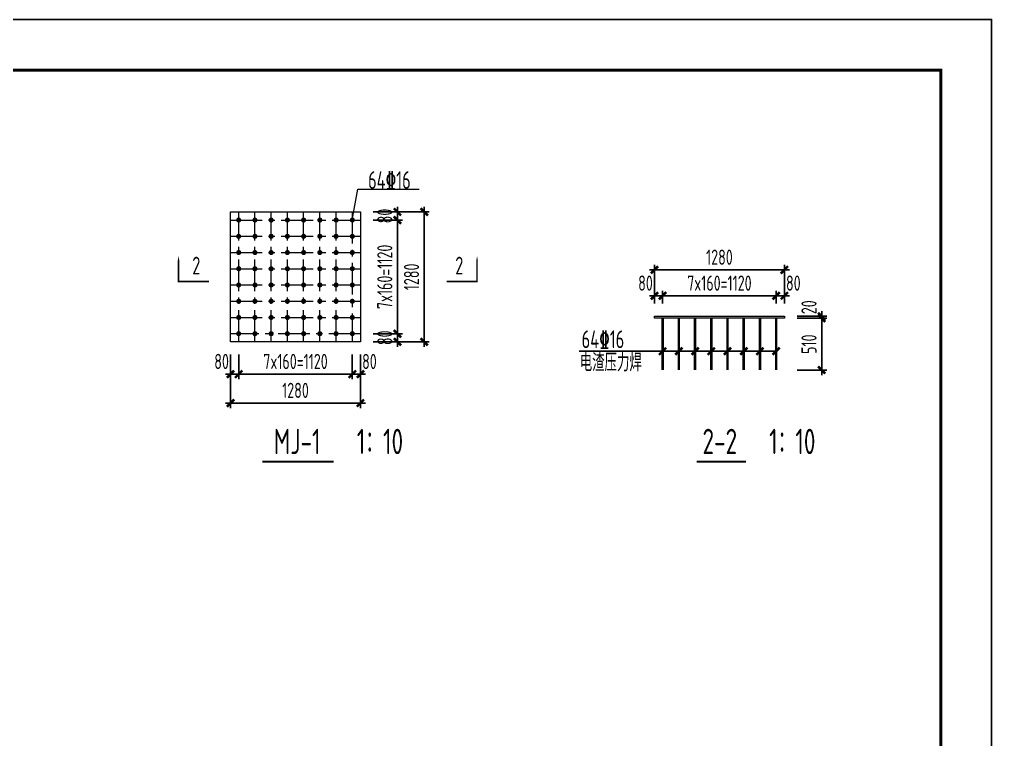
# Model space of a CAD drawing. Extents: x -2876908 to 633791, y -1383861 to 872234.
# Drawn here: x -202386 to -106553, y -150338 to -79366 of the extents above; entities that cross this region are included whole.
import ezdxf
from ezdxf.enums import TextEntityAlignment as Align

# ---------------------------------------------------------------- set-up
doc = ezdxf.new("R2010")
doc.units = 0
doc.header["$LTSCALE"] = 5
doc.header["$MEASUREMENT"] = 0
doc.linetypes.add('CENTER', pattern=[2, 1.25, -0.25, 0.25, -0.25])
doc.layers.get('0').update_dxf_attribs({"linetype": 'CONTINUOUS', "lineweight": 25})
doc.layers.get('DEFPOINTS').update_dxf_attribs({"color": 35, "linetype": 'CONTINUOUS', "lineweight": 13})
for name, color, linetype, lineweight in [('1粗实线', 1, 'CONTINUOUS', 30), ('3中心线', 6, 'CENTER', 18), ('5标注', 3, 'CONTINUOUS', 15), ('6文本', 7, 'CONTINUOUS', 15), ('8轮廓线', 4, 'CONTINUOUS', 15), ('DIM', 3, 'CONTINUOUS', 0), ('HFZT', 5, 'CONTINUOUS', 15), ('REIND', 1, 'CONTINUOUS', 0)]:
    doc.layers.add(name, color=color, linetype=linetype, lineweight=lineweight)
doc.layers.add('M_Dim', color=3, linetype='CONTINUOUS')
doc.layers.add('支架', color=7, linetype='CONTINUOUS')
doc.styles.add('TSSD_Dimension', font='tssdeng.shx', dxfattribs={"width": 0.7, "bigfont": 'hztxt.shx'})
doc.styles.add('TSSD_NORM', font='tssdeng.shx', dxfattribs={"width": 0.7, "bigfont": 'hztxt.shx'})
doc.dimstyles.new('TSSD_100_100', dxfattribs={"dimtxt": 300, "dimasz": 100, "dimexe": 100, "dimexo": 250, "dimgap": 100, "dimtad": 1, "dimdec": 0, "dimzin": 0, "dimdsep": 46, "dimtxsty": 'TSSD_Dimension', "dimblk": 'ARCHTICK', "dimblk1": 'ARCHTICK', "dimblk2": 'ARCHTICK', "dimcen": 0, "dimdle": 100, "dimclrt": 7, "dimadec": 0, "dimazin": 0, "dimtfac": 1, "dimtdec": 0, "dimtix": 1, "dimtmove": 2, "dimatfit": 3, "dimfxl": 1, "dimtolj": 1, "dimtzin": 0, "dimarcsym": 0})

# ---------------------------------------------------------------- blocks, each defined once
blk = doc.blocks.new('施工设计图框')
at = {"color": 7, "linetype": 'Continuous'}
blk.add_lwpolyline([(-395.5, -13.5), (-395.5, 283.5), (24.5, 283.5), (24.5, -13.5), (-395.5, -13.5)], dxfattribs=at)
at = {"layer": '1粗实线', "color": 7, "linetype": 'Continuous', "const_width": 0.6}
blk.add_lwpolyline([(-370.5, -3.5), (-370.5, 273.5), (14.5, 273.5), (14.5, -3.5), (-370.5, -3.5)], dxfattribs=at)
at = {"layer": 'HFZT', "color": 2, "style": 'TSSD_NORM', "width": 0.7}
for tag, height, p in [('比例尺', 2.5, (7.25, 17.5)), ('图号', 2.5, (-20.49, 3.5)), ('日期', 2.5, (7.25, 3.5)), ('图名', 4, (-76.24, 0.75))]:
    blk.add_attdef(tag, text='', height=height, dxfattribs=at).set_placement(p, align=Align.MIDDLE)
blk = doc.blocks.new('_ArchTick')
at = {"color": 0, "linetype": 'ByBlock', "const_width": 0.5}
blk.add_lwpolyline([(-0.71, -0.71), (0.71, 0.71)], dxfattribs=at)
blk = doc.blocks.new('*D308')
at = {"layer": 'DEFPOINTS', "color": 0, "transparency": 16777216}
for p in [(-181571, -111138), (-180771, -111138), (-180771, -114326)]:
    blk.add_point(p, dxfattribs=at)
at = {"layer": 'DIM', "color": 0, "lineweight": -2, "transparency": 16777216}
for p, q in [((-181571, -112388), (-181571, -114826)), ((-180771, -112388), (-180771, -114826)), ((-181571, -114326), (-182071, -114326)), ((-181571, -114326), (-180771, -114326)), ((-180771, -114326), (-180271, -114326))]:
    blk.add_line(p, q, dxfattribs=at)
at = {"layer": 'DIM', "color": 0, "lineweight": -2, "transparency": 16777216, "xscale": 500, "yscale": 500, "zscale": 500}
blk.add_blockref('_ArchTick', (-181571, -114326), dxfattribs=at)
at = {"layer": 'DIM', "color": 0, "lineweight": -2, "transparency": 16777216, "xscale": 500, "yscale": 500, "zscale": 500, "rotation": 180}
blk.add_blockref('_ArchTick', (-180771, -114326), dxfattribs=at)
at = {"layer": 'DIM', "color": 7, "transparency": 16777216, "insert": (-182457, -113076), "char_height": 1500, "attachment_point": 5, "style": 'TSSD_Dimension'}
blk.add_mtext('\\A1;80', dxfattribs=at)
blk = doc.blocks.new('*D309')
at = {"layer": 'DEFPOINTS', "color": 0, "transparency": 16777216}
for p in [(-180771, -111138), (-169571, -111138), (-169571, -114326)]:
    blk.add_point(p, dxfattribs=at)
at = {"layer": 'DIM', "color": 0, "lineweight": -2, "transparency": 16777216}
for p, q in [((-180771, -112388), (-180771, -114826)), ((-169571, -112388), (-169571, -114826)), ((-181271, -114326), (-169071, -114326))]:
    blk.add_line(p, q, dxfattribs=at)
at = {"layer": 'DIM', "color": 0, "lineweight": -2, "transparency": 16777216, "xscale": 500, "yscale": 500, "zscale": 500, "rotation": 180}
blk.add_blockref('_ArchTick', (-180771, -114326), dxfattribs=at)
at = {"layer": 'DIM', "color": 0, "lineweight": -2, "transparency": 16777216, "xscale": 500, "yscale": 500, "zscale": 500}
blk.add_blockref('_ArchTick', (-169571, -114326), dxfattribs=at)
at = {"layer": 'DIM', "color": 7, "transparency": 16777216, "insert": (-175171, -113076), "char_height": 1500, "attachment_point": 5, "style": 'TSSD_Dimension'}
blk.add_mtext('\\A1;7x160=1120', dxfattribs=at)
blk = doc.blocks.new('*D310')
at = {"layer": 'DEFPOINTS', "color": 0, "transparency": 16777216}
for p in [(-169571, -111138), (-168771, -111138), (-168771, -114326)]:
    blk.add_point(p, dxfattribs=at)
at = {"layer": 'DIM', "color": 0, "lineweight": -2, "transparency": 16777216}
for p, q in [((-169571, -112388), (-169571, -114826)), ((-168771, -112388), (-168771, -114826)), ((-169571, -114326), (-170071, -114326)), ((-169571, -114326), (-168771, -114326)), ((-168771, -114326), (-168271, -114326))]:
    blk.add_line(p, q, dxfattribs=at)
at = {"layer": 'DIM', "color": 0, "lineweight": -2, "transparency": 16777216, "xscale": 500, "yscale": 500, "zscale": 500}
blk.add_blockref('_ArchTick', (-169571, -114326), dxfattribs=at)
at = {"layer": 'DIM', "color": 0, "lineweight": -2, "transparency": 16777216, "xscale": 500, "yscale": 500, "zscale": 500, "rotation": 180}
blk.add_blockref('_ArchTick', (-168771, -114326), dxfattribs=at)
at = {"layer": 'DIM', "color": 7, "transparency": 16777216, "insert": (-167884, -113076), "char_height": 1500, "attachment_point": 5, "style": 'TSSD_Dimension'}
blk.add_mtext('\\A1;80', dxfattribs=at)
blk = doc.blocks.new('*D311')
at = {"layer": 'DEFPOINTS', "color": 0, "transparency": 16777216}
for p in [(-168771, -110338), (-168771, -111138), (-165121, -110338)]:
    blk.add_point(p, dxfattribs=at)
at = {"layer": 'DIM', "color": 0, "lineweight": -2, "transparency": 16777216}
for p, q in [((-165121, -110338), (-165121, -109838)), ((-167521, -110338), (-164621, -110338)), ((-167521, -111138), (-164621, -111138)), ((-165121, -111138), (-165121, -110338)), ((-165121, -111138), (-165121, -111638))]:
    blk.add_line(p, q, dxfattribs=at)
at = {"layer": 'DIM', "color": 0, "lineweight": -2, "transparency": 16777216, "xscale": 500, "yscale": 500, "zscale": 500}
for p, rotation in [((-165121, -110338), 270), ((-165121, -111138), 90)]:
    blk.add_blockref('_ArchTick', p, dxfattribs=dict(at, rotation=rotation))
at = {"layer": 'DIM', "color": 7, "transparency": 16777216, "insert": (-166371, -110738), "char_height": 1500, "attachment_point": 5, "rotation": 90, "style": 'TSSD_Dimension'}
blk.add_mtext('\\A1;80', dxfattribs=at)
blk = doc.blocks.new('*D312')
at = {"layer": 'DEFPOINTS', "color": 0, "transparency": 16777216}
for p in [(-181571, -111138), (-168771, -111138), (-168771, -117174)]:
    blk.add_point(p, dxfattribs=at)
at = {"layer": 'DIM', "color": 0, "lineweight": -2, "transparency": 16777216}
for p, q in [((-181571, -112388), (-181571, -117674)), ((-168771, -112388), (-168771, -117674)), ((-182071, -117174), (-168271, -117174))]:
    blk.add_line(p, q, dxfattribs=at)
at = {"layer": 'DIM', "color": 0, "lineweight": -2, "transparency": 16777216, "xscale": 500, "yscale": 500, "zscale": 500, "rotation": 180}
blk.add_blockref('_ArchTick', (-181571, -117174), dxfattribs=at)
at = {"layer": 'DIM', "color": 0, "lineweight": -2, "transparency": 16777216, "xscale": 500, "yscale": 500, "zscale": 500}
blk.add_blockref('_ArchTick', (-168771, -117174), dxfattribs=at)
at = {"layer": 'DIM', "color": 7, "transparency": 16777216, "insert": (-175171, -115924), "char_height": 1500, "attachment_point": 5, "style": 'TSSD_Dimension'}
blk.add_mtext('\\A1;1280', dxfattribs=at)
blk = doc.blocks.new('*D313')
at = {"layer": 'DEFPOINTS', "color": 0, "transparency": 16777216}
for p in [(-168771, -98338), (-165121, -98338), (-168771, -99138)]:
    blk.add_point(p, dxfattribs=at)
at = {"layer": 'DIM', "color": 0, "lineweight": -2, "transparency": 16777216}
for p, q in [((-167521, -98338), (-164621, -98338)), ((-165121, -98338), (-165121, -97838)), ((-165121, -99138), (-165121, -98338)), ((-167521, -99138), (-164621, -99138)), ((-165121, -99138), (-165121, -99638))]:
    blk.add_line(p, q, dxfattribs=at)
at = {"layer": 'DIM', "color": 0, "lineweight": -2, "transparency": 16777216, "xscale": 500, "yscale": 500, "zscale": 500}
for p, rotation in [((-165121, -98338), 270), ((-165121, -99138), 90)]:
    blk.add_blockref('_ArchTick', p, dxfattribs=dict(at, rotation=rotation))
at = {"layer": 'DIM', "color": 7, "transparency": 16777216, "insert": (-166371, -98738), "char_height": 1500, "attachment_point": 5, "rotation": 90, "style": 'TSSD_Dimension'}
blk.add_mtext('\\A1;80', dxfattribs=at)
blk = doc.blocks.new('*D314')
at = {"layer": 'DEFPOINTS', "color": 0, "transparency": 16777216}
for p in [(-168771, -99138), (-165121, -99138), (-168771, -110338)]:
    blk.add_point(p, dxfattribs=at)
at = {"layer": 'DIM', "color": 0, "lineweight": -2, "transparency": 16777216}
for p, q in [((-165121, -110838), (-165121, -98638)), ((-167521, -99138), (-164621, -99138)), ((-167521, -110338), (-164621, -110338))]:
    blk.add_line(p, q, dxfattribs=at)
at = {"layer": 'DIM', "color": 0, "lineweight": -2, "transparency": 16777216, "xscale": 500, "yscale": 500, "zscale": 500}
for p, rotation in [((-165121, -99138), 90), ((-165121, -110338), 270)]:
    blk.add_blockref('_ArchTick', p, dxfattribs=dict(at, rotation=rotation))
at = {"layer": 'DIM', "color": 7, "transparency": 16777216, "insert": (-166371, -104738), "char_height": 1500, "attachment_point": 5, "rotation": 90, "style": 'TSSD_Dimension'}
blk.add_mtext('\\A1;7x160=1120', dxfattribs=at)
blk = doc.blocks.new('*D315')
at = {"layer": 'DEFPOINTS', "color": 0, "transparency": 16777216}
for p in [(-168771, -98338), (-162485, -98338), (-168771, -111138)]:
    blk.add_point(p, dxfattribs=at)
at = {"layer": 'DIM', "color": 0, "lineweight": -2, "transparency": 16777216}
for p, q in [((-167521, -98338), (-161985, -98338)), ((-162485, -111638), (-162485, -97838)), ((-167521, -111138), (-161985, -111138))]:
    blk.add_line(p, q, dxfattribs=at)
at = {"layer": 'DIM', "color": 0, "lineweight": -2, "transparency": 16777216, "xscale": 500, "yscale": 500, "zscale": 500}
for p, rotation in [((-162485, -98338), 90), ((-162485, -111138), 270)]:
    blk.add_blockref('_ArchTick', p, dxfattribs=dict(at, rotation=rotation))
at = {"layer": 'DIM', "color": 7, "transparency": 16777216, "insert": (-163735, -104738), "char_height": 1500, "attachment_point": 5, "rotation": 90, "style": 'TSSD_Dimension'}
blk.add_mtext('\\A1;1280', dxfattribs=at)
blk = doc.blocks.new('*D322')
at = {"layer": 'DEFPOINTS', "color": 0, "transparency": 16777216}
for p in [(-138981, -106602), (-139781, -108619), (-138981, -108619)]:
    blk.add_point(p, dxfattribs=at)
at = {"layer": 'DIM', "color": 0, "lineweight": -2, "transparency": 16777216}
for p, q in [((-139781, -107369), (-139781, -106102)), ((-138981, -107369), (-138981, -106102)), ((-139781, -106602), (-140281, -106602)), ((-139781, -106602), (-138981, -106602)), ((-138981, -106602), (-138481, -106602))]:
    blk.add_line(p, q, dxfattribs=at)
at = {"layer": 'DIM', "color": 0, "lineweight": -2, "transparency": 16777216, "xscale": 500, "yscale": 500, "zscale": 500}
blk.add_blockref('_ArchTick', (-139781, -106602), dxfattribs=at)
at = {"layer": 'DIM', "color": 0, "lineweight": -2, "transparency": 16777216, "xscale": 500, "yscale": 500, "zscale": 500, "rotation": 180}
blk.add_blockref('_ArchTick', (-138981, -106602), dxfattribs=at)
at = {"layer": 'DIM', "color": 7, "transparency": 16777216, "insert": (-140667, -105352), "char_height": 1500, "attachment_point": 5, "style": 'TSSD_Dimension'}
blk.add_mtext('\\A1;80', dxfattribs=at)
blk = doc.blocks.new('*D323')
at = {"layer": 'DEFPOINTS', "color": 0, "transparency": 16777216}
for p in [(-127781, -106602), (-138981, -108619), (-127781, -108619)]:
    blk.add_point(p, dxfattribs=at)
at = {"layer": 'DIM', "color": 0, "lineweight": -2, "transparency": 16777216}
for p, q in [((-138981, -107369), (-138981, -106102)), ((-127781, -107369), (-127781, -106102)), ((-139481, -106602), (-127281, -106602))]:
    blk.add_line(p, q, dxfattribs=at)
at = {"layer": 'DIM', "color": 0, "lineweight": -2, "transparency": 16777216, "xscale": 500, "yscale": 500, "zscale": 500, "rotation": 180}
blk.add_blockref('_ArchTick', (-138981, -106602), dxfattribs=at)
at = {"layer": 'DIM', "color": 0, "lineweight": -2, "transparency": 16777216, "xscale": 500, "yscale": 500, "zscale": 500}
blk.add_blockref('_ArchTick', (-127781, -106602), dxfattribs=at)
at = {"layer": 'DIM', "color": 7, "transparency": 16777216, "insert": (-133381, -105352), "char_height": 1500, "attachment_point": 5, "style": 'TSSD_Dimension'}
blk.add_mtext('\\A1;7x160=1120', dxfattribs=at)
blk = doc.blocks.new('*D324')
at = {"layer": 'DEFPOINTS', "color": 0, "transparency": 16777216}
for p in [(-126981, -106602), (-127781, -108619), (-126981, -108619)]:
    blk.add_point(p, dxfattribs=at)
at = {"layer": 'DIM', "color": 0, "lineweight": -2, "transparency": 16777216}
for p, q in [((-127781, -107369), (-127781, -106102)), ((-126981, -107369), (-126981, -106102)), ((-127781, -106602), (-128281, -106602)), ((-127781, -106602), (-126981, -106602)), ((-126981, -106602), (-126481, -106602))]:
    blk.add_line(p, q, dxfattribs=at)
at = {"layer": 'DIM', "color": 0, "lineweight": -2, "transparency": 16777216, "xscale": 500, "yscale": 500, "zscale": 500}
blk.add_blockref('_ArchTick', (-127781, -106602), dxfattribs=at)
at = {"layer": 'DIM', "color": 0, "lineweight": -2, "transparency": 16777216, "xscale": 500, "yscale": 500, "zscale": 500, "rotation": 180}
blk.add_blockref('_ArchTick', (-126981, -106602), dxfattribs=at)
at = {"layer": 'DIM', "color": 7, "transparency": 16777216, "insert": (-126094, -105352), "char_height": 1500, "attachment_point": 5, "style": 'TSSD_Dimension'}
blk.add_mtext('\\A1;80', dxfattribs=at)
blk = doc.blocks.new('*D325')
at = {"layer": 'DEFPOINTS', "color": 0, "transparency": 16777216}
for p in [(-126981, -104047), (-139781, -107369), (-126981, -107369)]:
    blk.add_point(p, dxfattribs=at)
at = {"layer": 'DIM', "color": 0, "lineweight": -2, "transparency": 16777216}
for p, q in [((-140281, -104047), (-126481, -104047)), ((-139781, -106119), (-139781, -103547)), ((-126981, -106119), (-126981, -103547))]:
    blk.add_line(p, q, dxfattribs=at)
at = {"layer": 'DIM', "color": 0, "lineweight": -2, "transparency": 16777216, "xscale": 500, "yscale": 500, "zscale": 500, "rotation": 180}
blk.add_blockref('_ArchTick', (-139781, -104047), dxfattribs=at)
at = {"layer": 'DIM', "color": 0, "lineweight": -2, "transparency": 16777216, "xscale": 500, "yscale": 500, "zscale": 500}
blk.add_blockref('_ArchTick', (-126981, -104047), dxfattribs=at)
at = {"layer": 'DIM', "color": 7, "transparency": 16777216, "insert": (-133381, -102797), "char_height": 1500, "attachment_point": 5, "style": 'TSSD_Dimension'}
blk.add_mtext('\\A1;1280', dxfattribs=at)
blk = doc.blocks.new('*D326')
at = {"layer": 'DEFPOINTS', "color": 0, "transparency": 16777216}
for p in [(-126981, -108619), (-126981, -108819), (-123300, -108619)]:
    blk.add_point(p, dxfattribs=at)
at = {"layer": 'DIM', "color": 0, "lineweight": -2, "transparency": 16777216}
for p, q in [((-123300, -108619), (-123300, -108119)), ((-125731, -108619), (-122800, -108619)), ((-125731, -108819), (-122800, -108819)), ((-123300, -108819), (-123300, -108619)), ((-123300, -108819), (-123300, -109319))]:
    blk.add_line(p, q, dxfattribs=at)
at = {"layer": 'DIM', "color": 0, "lineweight": -2, "transparency": 16777216, "xscale": 500, "yscale": 500, "zscale": 500}
for p, rotation in [((-123300, -108619), 270), ((-123300, -108819), 90)]:
    blk.add_blockref('_ArchTick', p, dxfattribs=dict(at, rotation=rotation))
at = {"layer": 'DIM', "color": 7, "transparency": 16777216, "insert": (-124550, -107732), "char_height": 1500, "attachment_point": 5, "rotation": 90, "style": 'TSSD_Dimension'}
blk.add_mtext('\\A1;20', dxfattribs=at)
blk = doc.blocks.new('*D327')
at = {"layer": 'DEFPOINTS', "color": 0, "transparency": 16777216}
for p in [(-126981, -108819), (-126981, -113919), (-123300, -113919)]:
    blk.add_point(p, dxfattribs=at)
at = {"layer": 'DIM', "color": 0, "lineweight": -2, "transparency": 16777216}
for p, q in [((-125731, -108819), (-122800, -108819)), ((-123300, -108319), (-123300, -114419)), ((-125731, -113919), (-122800, -113919))]:
    blk.add_line(p, q, dxfattribs=at)
at = {"layer": 'DIM', "color": 0, "lineweight": -2, "transparency": 16777216, "xscale": 500, "yscale": 500, "zscale": 500}
for p, rotation in [((-123300, -108819), 90), ((-123300, -113919), 270)]:
    blk.add_blockref('_ArchTick', p, dxfattribs=dict(at, rotation=rotation))
at = {"layer": 'DIM', "color": 7, "transparency": 16777216, "insert": (-124550, -111369), "char_height": 1500, "attachment_point": 5, "rotation": 90, "style": 'TSSD_Dimension'}
blk.add_mtext('\\A1;510', dxfattribs=at)

msp = doc.modelspace()

# ---------------------------------------------------------------- linework, layer by layer
msp.add_line((-127780.784, -112062.572), (-147196.877, -112062.572))
at = {"layer": '3中心线', "ltscale": 500}
for p, q in [((-180770.549, -111137.988), (-180770.549, -98337.988)), ((-179170.549, -111137.988), (-179170.549, -98337.988)), ((-177570.549, -111137.988), (-177570.549, -98337.988)), ((-175970.549, -111137.988), (-175970.549, -98337.988)), ((-174370.549, -111137.988), (-174370.549, -98337.988)), ((-172770.549, -111137.988), (-172770.549, -98337.988)), ((-171170.549, -111137.988), (-171170.549, -98337.988)), ((-169570.549, -98337.988), (-169570.549, -111137.988)), ((-181570.549, -99137.988), (-168770.549, -99137.988)), ((-181570.549, -100737.988), (-168770.549, -100737.988)), ((-181570.549, -102337.988), (-168770.549, -102337.988)), ((-181570.549, -103937.988), (-168770.549, -103937.988)), ((-181570.549, -105537.988), (-168770.549, -105537.988)), ((-181570.549, -107137.988), (-168770.549, -107137.988)), ((-181570.549, -108737.988), (-168770.549, -108737.988)), ((-168770.549, -110337.988), (-181570.549, -110337.988))]:
    msp.add_line(p, q, dxfattribs=at)
at = {"layer": '5标注'}
for p, q in [((-169570.549, -99137.988), (-169011.217, -96103.135)), ((-169011.217, -96103.135), (-162984.104, -96103.135))]:
    msp.add_line(p, q, dxfattribs=at)
at = {"layer": '5标注', "flags": 128}
for points in [[(-183699.835, -105193.876, 150, 150, 0), (-186699.835, -105193.876, 150, 150, 0), (-186699.835, -103693.876, 350, 0, 0), (-186699.835, -102693.876, 0, 0, 0)], [(-160273.71, -105193.876, 150, 150, 0), (-157273.71, -105193.876, 150, 150, 0), (-157273.71, -103693.876, 350, 0, 0), (-157273.71, -102693.876, 0, 0, 0)]]:
    msp.add_lwpolyline(points, format="xyseb", dxfattribs=at)
at = {"layer": '5标注'}
msp.add_lwpolyline([(-139780.784, -108619.024), (-126980.784, -108619.024), (-126980.784, -108819.024), (-139780.784, -108819.024)], close=True, dxfattribs=at)
at = {"layer": '8轮廓线'}
msp.add_lwpolyline([(-181570.549, -98337.988), (-168770.549, -98337.988), (-168770.549, -111137.988), (-181570.549, -111137.988)], close=True, dxfattribs=at)
at = {"layer": 'M_Dim'}
for points in [[(-178453.115, -122962.798, 200, 200, 0), (-171400.449, -122962.798, 200, 200, 0)], [(-135636.577, -122962.798, 200, 200, 0), (-130751.186, -122962.798, 200, 200, 0)]]:
    msp.add_lwpolyline(points, format="xyseb", dxfattribs=at)
at = {"layer": 'REIND', "const_width": 250}
for points in [[(-180895.549, -99137.988, 1), (-180645.549, -99137.988, 1)], [(-179295.549, -99137.988, 1), (-179045.549, -99137.988, 1)], [(-177695.549, -99137.988, 1), (-177445.549, -99137.988, 1)], [(-176095.549, -99137.988, 1), (-175845.549, -99137.988, 1)], [(-174495.549, -99137.988, 1), (-174245.549, -99137.988, 1)], [(-172895.549, -99137.988, 1), (-172645.549, -99137.988, 1)], [(-171295.549, -99137.988, 1), (-171045.549, -99137.988, 1)], [(-169695.549, -99137.988, 1), (-169445.549, -99137.988, 1)], [(-180895.549, -100737.988, 1), (-180645.549, -100737.988, 1)], [(-179295.549, -100737.988, 1), (-179045.549, -100737.988, 1)], [(-177695.549, -100737.988, 1), (-177445.549, -100737.988, 1)], [(-176095.549, -100737.988, 1), (-175845.549, -100737.988, 1)], [(-174495.549, -100737.988, 1), (-174245.549, -100737.988, 1)], [(-172895.549, -100737.988, 1), (-172645.549, -100737.988, 1)], [(-171295.549, -100737.988, 1), (-171045.549, -100737.988, 1)], [(-169695.549, -100737.988, 1), (-169445.549, -100737.988, 1)], [(-180895.549, -102337.988, 1), (-180645.549, -102337.988, 1)], [(-179295.549, -102337.988, 1), (-179045.549, -102337.988, 1)], [(-177695.549, -102337.988, 1), (-177445.549, -102337.988, 1)], [(-176095.549, -102337.988, 1), (-175845.549, -102337.988, 1)], [(-174495.549, -102337.988, 1), (-174245.549, -102337.988, 1)], [(-172895.549, -102337.988, 1), (-172645.549, -102337.988, 1)], [(-171295.549, -102337.988, 1), (-171045.549, -102337.988, 1)], [(-169695.549, -102337.988, 1), (-169445.549, -102337.988, 1)], [(-180895.549, -103937.988, 1), (-180645.549, -103937.988, 1)], [(-179295.549, -103937.988, 1), (-179045.549, -103937.988, 1)], [(-177695.549, -103937.988, 1), (-177445.549, -103937.988, 1)], [(-176095.549, -103937.988, 1), (-175845.549, -103937.988, 1)], [(-174495.549, -103937.988, 1), (-174245.549, -103937.988, 1)], [(-172895.549, -103937.988, 1), (-172645.549, -103937.988, 1)], [(-171295.549, -103937.988, 1), (-171045.549, -103937.988, 1)], [(-169695.549, -103937.988, 1), (-169445.549, -103937.988, 1)], [(-180895.549, -105537.988, 1), (-180645.549, -105537.988, 1)], [(-179295.549, -105537.988, 1), (-179045.549, -105537.988, 1)], [(-177695.549, -105537.988, 1), (-177445.549, -105537.988, 1)], [(-176095.549, -105537.988, 1), (-175845.549, -105537.988, 1)], [(-174495.549, -105537.988, 1), (-174245.549, -105537.988, 1)], [(-172895.549, -105537.988, 1), (-172645.549, -105537.988, 1)], [(-171295.549, -105537.988, 1), (-171045.549, -105537.988, 1)], [(-169695.549, -105537.988, 1), (-169445.549, -105537.988, 1)], [(-180895.549, -107137.988, 1), (-180645.549, -107137.988, 1)], [(-179295.549, -107137.988, 1), (-179045.549, -107137.988, 1)], [(-177695.549, -107137.988, 1), (-177445.549, -107137.988, 1)], [(-176095.549, -107137.988, 1), (-175845.549, -107137.988, 1)], [(-174495.549, -107137.988, 1), (-174245.549, -107137.988, 1)], [(-172895.549, -107137.988, 1), (-172645.549, -107137.988, 1)], [(-171295.549, -107137.988, 1), (-171045.549, -107137.988, 1)], [(-169695.549, -107137.988, 1), (-169445.549, -107137.988, 1)], [(-180895.549, -108737.988, 1), (-180645.549, -108737.988, 1)], [(-179295.549, -108737.988, 1), (-179045.549, -108737.988, 1)], [(-177695.549, -108737.988, 1), (-177445.549, -108737.988, 1)], [(-176095.549, -108737.988, 1), (-175845.549, -108737.988, 1)], [(-174495.549, -108737.988, 1), (-174245.549, -108737.988, 1)], [(-172895.549, -108737.988, 1), (-172645.549, -108737.988, 1)], [(-171295.549, -108737.988, 1), (-171045.549, -108737.988, 1)], [(-169695.549, -108737.988, 1), (-169445.549, -108737.988, 1)], [(-180895.549, -110337.988, 1), (-180645.549, -110337.988, 1)], [(-179295.549, -110337.988, 1), (-179045.549, -110337.988, 1)], [(-177695.549, -110337.988, 1), (-177445.549, -110337.988, 1)], [(-176095.549, -110337.988, 1), (-175845.549, -110337.988, 1)], [(-174495.549, -110337.988, 1), (-174245.549, -110337.988, 1)], [(-172895.549, -110337.988, 1), (-172645.549, -110337.988, 1)], [(-171295.549, -110337.988, 1), (-171045.549, -110337.988, 1)], [(-169695.549, -110337.988, 1), (-169445.549, -110337.988, 1)]]:
    msp.add_lwpolyline(points, format="xyb", close=True, dxfattribs=at)
at = {"layer": '支架', "color": 1, "const_width": 250}
for points in [[(-138980.784, -108819.024), (-138980.784, -113919.024)], [(-137380.784, -108819.024), (-137380.784, -113919.024)], [(-135780.784, -108819.024), (-135780.784, -113919.024)], [(-134180.784, -108819.024), (-134180.784, -113919.024)], [(-132580.784, -108819.024), (-132580.784, -113919.024)], [(-130980.784, -108819.024), (-130980.784, -113919.024)], [(-129380.784, -108819.024), (-129380.784, -113919.024)], [(-127780.784, -108819.024), (-127780.784, -113919.024)]]:
    msp.add_lwpolyline(points, dxfattribs=at)

# ---------------------------------------------------------------- block references
at = {"xscale": 500, "yscale": 500, "zscale": 500}
msp.add_blockref('施工设计图框', (-118800.389, -221115.649), dxfattribs=at)
at = {"layer": 'DIM', "xscale": 500, "yscale": 500, "zscale": 500}
for p in [(-138980.784, -112062.572), (-137380.784, -112062.572), (-135780.784, -112062.572), (-134180.784, -112062.572), (-132580.784, -112062.572), (-130980.784, -112062.572), (-129380.784, -112062.572), (-127780.784, -112062.572)]:
    msp.add_blockref('_ArchTick', p, dxfattribs=at)

# ---------------------------------------------------------------- texts
at = {"color": 0, "style": 'TSSD_Dimension', "width": 0.7}
for s, p in [('64%%13216', (-146963.588, -111761.475)), ('电渣压力焊', (-147150.49, -114052.661))]:
    msp.add_text(s, height=1750, dxfattribs=at).set_placement(p)
at = {"layer": '5标注', "color": 7, "insert": (-168016.033, -96070.635), "char_height": 1750, "attachment_point": 7, "style": 'TSSD_NORM'}
msp.add_mtext('64\x8416', dxfattribs=at)
at = {"layer": '6文本', "style": 'TSSD_NORM', "width": 0.7}
for p in [(-184949.835, -103626.568), (-159023.71, -103626.568)]:
    msp.add_text('2', height=1750, dxfattribs=at).set_placement(p, align=Align.MIDDLE_CENTER)
for s, p in [('MJ-1', (-175009.869, -120959.593)), ('1：10', (-166844.578, -120959.593)), ('2-2', (-133342.547, -120959.593)), ('1：10', (-126195.315, -120959.593))]:
    msp.add_text(s, height=2500, dxfattribs=at).set_placement(p, align=Align.MIDDLE)

# ---------------------------------------------------------------- dimensions: what is measured, and where the dimension line sits
at = {"layer": 'DIM'}
for base, p1, p2, picture, middle in [((-165121.357, -98337.988), (-168770.549, -99137.988), (-168770.549, -98337.988), '*D313', (-166371.357, -98737.988)), ((-162484.711, -98337.988), (-168770.549, -111137.988), (-168770.549, -98337.988), '*D315', (-163734.711, -104737.988)), ((-123300.373, -113919.024), (-126980.784, -108819.024), (-126980.784, -113919.024), '*D327', (-124550.373, -111369.024)), ((-165121.357, -110337.988), (-168770.549, -111137.988), (-168770.549, -110337.988), '*D311', (-166371.357, -110737.988))]:
    dim = msp.add_linear_dim(base=base, p1=p1, p2=p2, angle=90, dimstyle='TSSD_100_100', override={"dimtxt": 1500, "dimasz": 500, "dimexe": 500, "dimexo": 1250, "dimgap": 500, "dimlfac": 0.1, "dimdle": 500}, dxfattribs=at)
    dim.commit()
    dim.dimension.update_dxf_attribs({"geometry": picture, "text_midpoint": middle})
dim = msp.add_linear_dim(base=(-165121.357, -99137.988), p1=(-168770.549, -110337.988), p2=(-168770.549, -99137.988), angle=90, text='7x160=<>', dimstyle='TSSD_100_100', override={"dimtxt": 1500, "dimasz": 500, "dimexe": 500, "dimexo": 1250, "dimgap": 500, "dimlfac": 0.1, "dimdle": 500}, dxfattribs=at)
dim.commit()
dim.dimension.update_dxf_attribs({"geometry": '*D314', "text_midpoint": (-166371.357, -104737.988)})
for base, p1, p2, picture, middle in [((-126980.784, -104046.613), (-139780.784, -107369.024), (-126980.784, -107369.024), '*D325', (-133380.784, -102796.613)), ((-168770.549, -117173.881), (-181570.549, -111137.988), (-168770.549, -111137.988), '*D312', (-175170.549, -115923.881))]:
    dim = msp.add_linear_dim(base=base, p1=p1, p2=p2, dimstyle='TSSD_100_100', override={"dimtxt": 1500, "dimasz": 500, "dimexe": 500, "dimexo": 1250, "dimgap": 500, "dimlfac": 0.1, "dimdle": 500}, dxfattribs=at)
    dim.commit()
    dim.dimension.update_dxf_attribs({"geometry": picture, "text_midpoint": middle})
for base, p1, p2, picture, middle in [((-138980.784, -106602.02), (-139780.784, -108619.024), (-138980.784, -108619.024), '*D322', (-140667.323, -105352.02)), ((-126980.784, -106602.02), (-127780.784, -108619.024), (-126980.784, -108619.024), '*D324', (-126094.246, -105352.02)), ((-180770.549, -114326.017), (-181570.549, -111137.988), (-180770.549, -111137.988), '*D308', (-182457.087, -113076.017)), ((-168770.549, -114326.017), (-169570.549, -111137.988), (-168770.549, -111137.988), '*D310', (-167884.01, -113076.017))]:
    dim = msp.add_linear_dim(base=base, p1=p1, p2=p2, dimstyle='TSSD_100_100', override={"dimtxt": 1500, "dimasz": 500, "dimexe": 500, "dimexo": 1250, "dimgap": 500, "dimlfac": 0.1, "dimdle": 500}, dxfattribs=at)
    dim.commit()
    dim.dimension.update_dxf_attribs({"geometry": picture, "text_midpoint": middle, "dimtype": 160})
for base, p1, p2, picture, middle in [((-127780.784, -106602.02), (-138980.784, -108619.024), (-127780.784, -108619.024), '*D323', (-133380.784, -105352.02)), ((-169570.549, -114326.017), (-180770.549, -111137.988), (-169570.549, -111137.988), '*D309', (-175170.549, -113076.017))]:
    dim = msp.add_linear_dim(base=base, p1=p1, p2=p2, text='7x160=<>', dimstyle='TSSD_100_100', override={"dimtxt": 1500, "dimasz": 500, "dimexe": 500, "dimexo": 1250, "dimgap": 500, "dimlfac": 0.1, "dimdle": 500}, dxfattribs=at)
    dim.commit()
    dim.dimension.update_dxf_attribs({"geometry": picture, "text_midpoint": middle})
dim = msp.add_linear_dim(base=(-123300.373, -108619.024), p1=(-126980.784, -108819.024), p2=(-126980.784, -108619.024), angle=90, dimstyle='TSSD_100_100', override={"dimtxt": 1500, "dimasz": 500, "dimexe": 500, "dimexo": 1250, "dimgap": 500, "dimlfac": 0.1, "dimdle": 500}, dxfattribs=at)
dim.commit()
dim.dimension.update_dxf_attribs({"geometry": '*D326', "text_midpoint": (-124550.373, -107732.485), "dimtype": 160})

doc.saveas('drawing.dxf')
